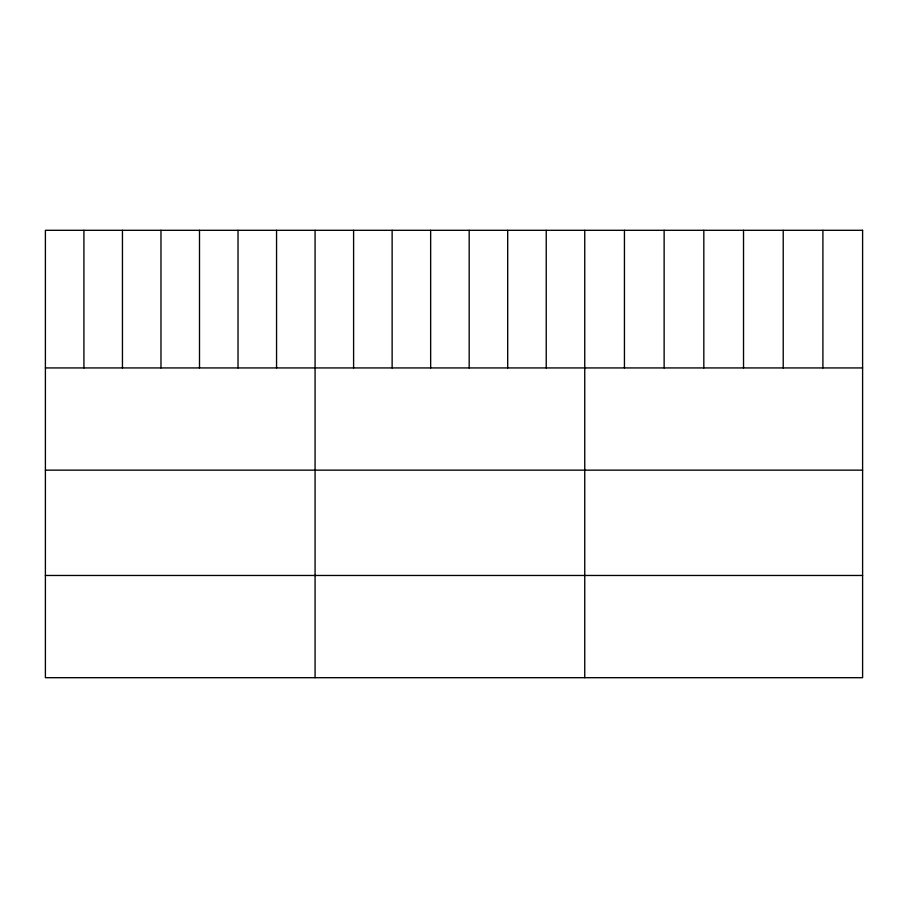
<?xml version="1.0" encoding="UTF-8"?>
<svg xmlns="http://www.w3.org/2000/svg" width="908" height="908" viewBox="0 0 908 908"><rect width="100%" height="100%" fill="white"/><g stroke="black" fill="none" stroke-linecap="round" stroke-linejoin="round"><path stroke-width="1.36" d="M45.4 367.933L862.6 367.933M45.4 470.151L862.6 470.151M45.4 575.468L862.6 575.468M822.909 230.303L822.909 367.933M783.218 230.303L783.218 367.933M743.527 230.303L743.527 367.933M703.825 230.303L703.825 367.933M664.134 230.303L664.134 367.933M624.443 230.303L624.443 367.933M584.752 230.303L584.752 677.697M546.23 230.303L546.23 367.933M507.697 230.303L507.697 367.933M469.175 230.303L469.175 367.933M430.653 230.303L430.653 367.933M392.131 230.303L392.131 367.933M353.598 230.303L353.598 367.933M315.076 230.303L315.076 677.697M276.554 230.303L276.554 367.933M238.021 230.303L238.021 367.933M199.499 230.303L199.499 367.933M160.977 230.303L160.977 367.933M122.455 230.303L122.455 367.933M83.922 230.303L83.922 367.933M862.6 230.303L45.4 230.303L45.4 677.697L862.6 677.697L862.6 230.303"/></g></svg>
